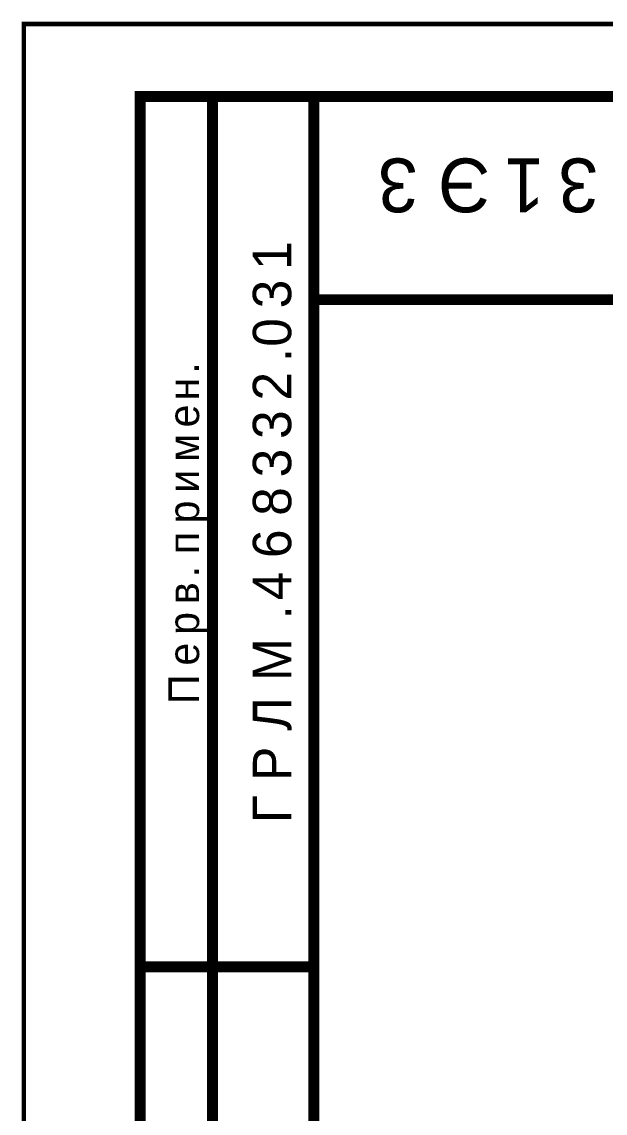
# Model space of a CAD drawing. Header units: millimetres. Extents: x 0 to 420, y 0 to 297.
# Drawn here: x -0.1 to 40.2, y 221.9 to 297.1 of the extents above; entities that cross this region are included whole.
import ezdxf

# ---------------------------------------------------------------- set-up
doc = ezdxf.new("R2010")
doc.units = ezdxf.units.MM
doc.layers.add('Sheet', color=255, linetype='Continuous')

msp = doc.modelspace()

# ---------------------------------------------------------------- linework, layer by layer
at = {"layer": 'Sheet'}
for points, const_width in [([(0.099, 297), (419.901, 297), (419.901, 0), (0.099, 0), (0.099, 297)], 0.3), ([(0.099, 297), (419.901, 297), (419.901, 0), (0.099, 0), (0.099, 297)], 0.3), ([(0.099, 297), (0.099, 0), (419.901, 0), (419.901, 297), (0.099, 297), (0.099, 297)], 0.0991), ([(0.099, 297), (0.099, 0), (419.901, 0), (419.901, 297), (0.099, 297), (0.099, 297)], 0.0991), ([(8.11, 291.999), (20.093, 291.999), (20.093, 171.997), (8.11, 171.997), (8.11, 291.999)], 0.749), ([(20.093, 291.999), (90.071, 291.999), (90.071, 277.99), (20.093, 277.99), (20.093, 291.999)], 0.749), ([(20.093, 291.999), (414.919, 291.999), (414.919, 7.998), (20.093, 7.998), (20.093, 291.999)], 0.749)]:
    msp.add_lwpolyline(points, close=True, dxfattribs=dict(at, const_width=const_width))
at = {"layer": 'Sheet', "const_width": 0.749}
for points in [[(13.108, 171.997), (13.108, 291.999)], [(8.11, 231.99), (20.093, 231.99)]]:
    msp.add_lwpolyline(points, dxfattribs=at)

# ---------------------------------------------------------------- texts
at = {"layer": 'Sheet'}
for s, height, rotation, p in [('3', 3.709, 180, (27.276, 287.727)), ('Э', 3.709, 180, (32.308, 287.727)), ('1', 3.709, 180, (36.015, 287.727)), ('3', 3.709, 180, (39.723, 287.727)), ('1', 2.649, 90, (18.537, 280.044)), ('3', 2.649, 90, (18.537, 277.394)), ('0', 2.649, 90, (18.537, 274.745)), ('.', 2.649, 90, (18.537, 273.685)), ('.', 2.12, 90, (12.182, 272.89)), ('2', 2.649, 90, (18.537, 271.036)), ('н', 2.12, 90, (12.182, 271.036)), ('е', 2.12, 90, (12.182, 269.181)), ('3', 2.649, 90, (18.537, 268.386)), ('м', 2.12, 90, (12.182, 266.797)), ('3', 2.649, 90, (18.537, 265.737)), ('и', 2.12, 90, (12.182, 264.677)), ('8', 2.649, 90, (18.537, 263.087)), ('р', 2.12, 90, (12.182, 262.558)), ('6', 2.649, 90, (18.537, 260.173)), ('п', 2.12, 90, (12.182, 260.438)), ('.', 2.12, 90, (12.182, 258.848)), ('4', 2.649, 90, (18.537, 257.259)), ('в', 2.12, 90, (12.182, 256.994)), ('р', 2.12, 90, (12.182, 254.874)), ('.', 2.649, 90, (18.537, 255.934)), ('е', 2.12, 90, (12.182, 252.755)), ('М', 2.649, 90, (18.537, 251.695)), ('П', 2.12, 90, (12.182, 250.105)), ('Л', 2.649, 90, (18.537, 248.251)), ('Р', 2.649, 90, (18.537, 244.806)), ('Г', 2.649, 90, (18.537, 241.892))]:
    msp.add_text(s, height=height, rotation=rotation, dxfattribs=at).set_placement(p)

doc.saveas('drawing.dxf')
